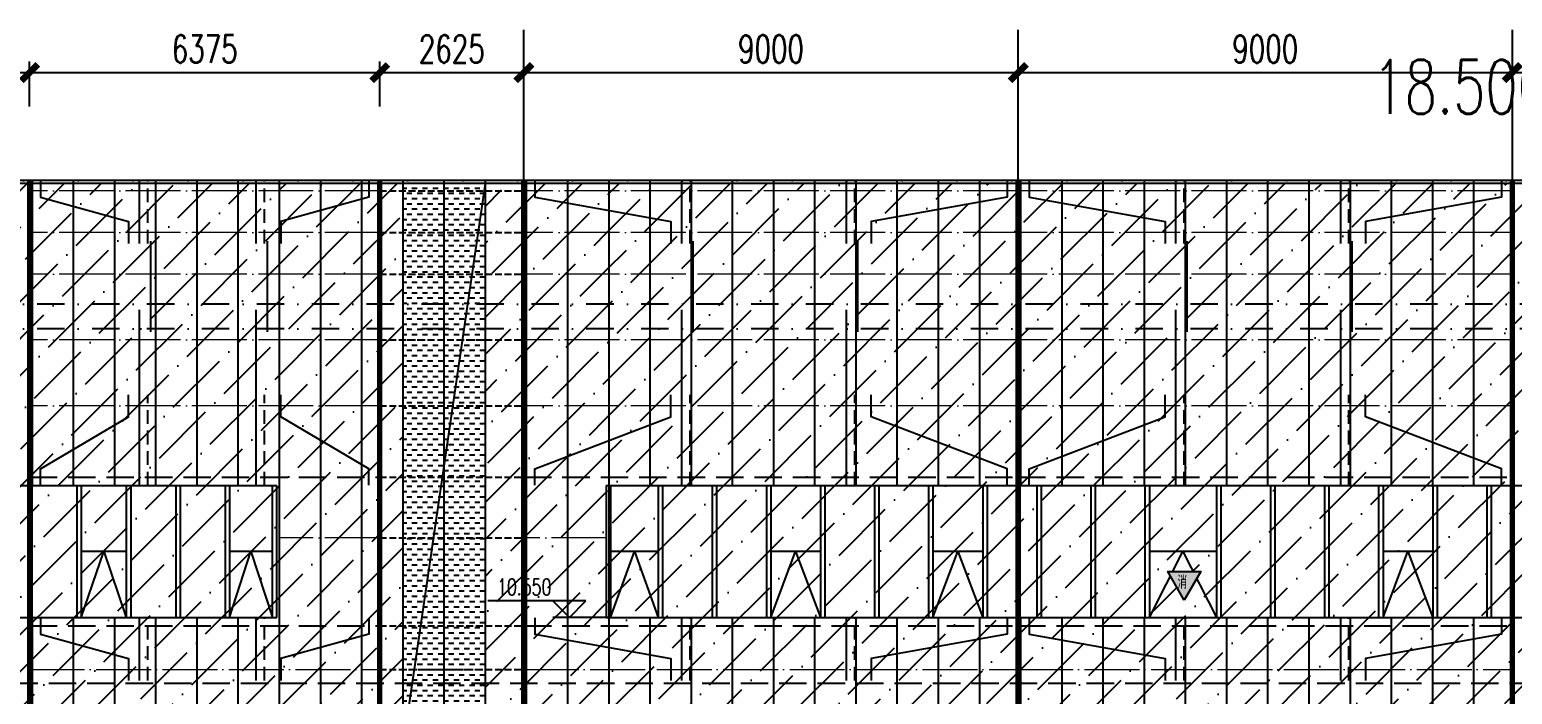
# Model space of a CAD drawing. Extents: x -2072575 to 87763, y -155913 to 742026.
# Drawn here: x -325215 to -298215, y 512365 to 524462 of the extents above; entities that cross this region are included whole.
import ezdxf
from ezdxf.enums import TextEntityAlignment as Align

# ---------------------------------------------------------------- set-up
doc = ezdxf.new("R2010")
doc.units = 0
doc.header["$LTSCALE"] = 1000
for name, pattern in [('20剖面图$0$DASH', [0.35, 0.25, -0.1]), ('__DASH', [0.35, 0.25, -0.1]), ('CENTER', [2, 1.25, -0.25, 0.25, -0.25]), ('DASHDOT', [1, 0.5, -0.25, 0, -0.25]), ('DASHED', [0.75, 0.5, -0.25]), ('DOT', [0.25, 0, -0.25]), ('DOTE', [2.42, 2, -0.2, 0.02, -0.2]), ('HIDDEN2', [0.1875, 0.125, -0.0625])]:
    doc.linetypes.add(name, pattern=pattern)
doc.layers.get('Defpoints').update_dxf_attribs({"color": 210})
for name, color, linetype in [('!ZN1-填充-8', 8, 'Continuous'), ('!ZN1-文字-7', 7, 'Continuous'), ('!ZN1-标注-173', 173, 'Continuous'), ('!ZN3-玻璃幕墙-4', 4, 'Continuous'), ('!ZN4-辅助材料-1', 1, 'Continuous'), ('12圆钢+30钢套管撑杆', 3, 'Continuous'), ('12圆钢斜拉条', 30, 'Continuous'), ('12圆钢直拉条', 22, 'Continuous'), ('250×150×4.5×8 H型钢', 3, 'HIDDEN2'), ('3符号', 3, 'Continuous'), ('4玻璃幕墙', 4, 'Continuous'), ('60x60x5钢方管', 6, '20剖面图$0$DASH'), ('A-LIN-V', 9, 'Continuous'), ('A-云线', 50, 'Continuous'), ('AS-WALL', 40, 'Continuous'), ('DIM', 173, 'Continuous'), ('DIM_ELEV', 3, 'Continuous'), ('DOT', 8, 'DOT'), ('DOTE', 1, 'CENTER'), ('IE-填充-JYZS', 7, 'Continuous'), ('PUB_TEXT', 7, 'Continuous'), ('压型钢板', 23, 'Continuous')]:
    doc.layers.add(name, color=color, linetype=linetype)
doc.layers.add('A-加建区域', color=47, linetype='Continuous', plot=False)
doc.layers.add('冷弯薄壁C型钢 250x75x20x3.0', color=51, linetype='DOTE', lineweight=0)
doc.layers.add('梁', color=4, linetype='Continuous', lineweight=18)
doc.styles.add('_TCH_DIM', font='SIMPLEX', dxfattribs={"bigfont": 'GBCBIG'})
doc.styles.add('DHTEXT-1', font='romans.shx', dxfattribs={"width": 0.7, "bigfont": 'chinese.shx'})
doc.styles.add('卓越符号', font='ROMANS.shx', dxfattribs={"width": 0.7, "bigfont": 'CHINESE.shx'})
doc.styles.add('样式 1', font='romans.shx', dxfattribs={"width": 0.7, "bigfont": 'chinese.shx'})
doc.dimstyles.new('ZN200', dxfattribs={"dimscale": 200, "dimtxt": 2.5, "dimasz": 1.5, "dimexe": 1, "dimexo": 2, "dimgap": 0.9, "dimtad": 1, "dimdec": 0, "dimdsep": 46, "dimtxsty": 'DHTEXT-1', "dimblk": 'ARCHTICK', "dimcen": 2.5, "dimclrd": 173, "dimclre": 173, "dimclrt": 7, "dimazin": 2, "dimtfac": 1, "dimtdec": 0, "dimtix": 1, "dimtmove": 2, "dimatfit": 3, "dimfxl": 0, "dimtolj": 1, "dimtzin": 0, "dimarcsym": 0})
pattern_1 = [(45, (388215.23, -503214.68), (252.5697, 926.0889), [1190.625, -238.125, 0, -238.125])]

# ---------------------------------------------------------------- blocks, each defined once
blk = doc.blocks.new('消防救援口标识')
blk.add_wipeout([(0, 0), (-150, 260), (150, 260)]).dxf.layer = '!ZN1-标注-173'
at = {"layer": '!ZN1-填充-8'}
h = blk.add_hatch(color=252, dxfattribs=at)
h.dxf.hatch_style = 1
h.paths.add_polyline_path([(0, 0), (-150, 260), (150, 260)])
at = {"layer": '!ZN1-标注-173'}
blk.add_lwpolyline([(0, 0), (-150, 260), (150, 260)], close=True, dxfattribs=at)
at = {"layer": '!ZN1-文字-7', "ltscale": 1.5, "style": '样式 1', "width": 0.7}
blk.add_text('消', height=120, dxfattribs=at).set_placement((-62, 164), align=Align.MIDDLE_LEFT)
blk = doc.blocks.new('20250905100330')
at = {"layer": '!ZN1-填充-8'}
h = blk.add_hatch(dxfattribs=at)
h.set_pattern_fill('ANSI36', color=252, scale=300, style=0)
h.set_pattern_definition(pattern_1)
h.paths.add_polyline_path([(69800, 0), (67500, 0), (67500, 2400), (46600, 2400), (46600, 0), (67500, 0), (44400, 0), (44400, 18450), (69800, 18450)])
h = blk.add_hatch(dxfattribs=at)
h.set_pattern_fill('ANSI36', color=252, scale=300, style=0)
h.set_pattern_definition(pattern_1)
h.paths.add_polyline_path([(73500, 0), (71300, 0), (71300, 18450), (73500, 18450)])
h = blk.add_hatch(dxfattribs=at)
h.set_pattern_fill('ANSI36', color=252, scale=300, style=0)
h.set_pattern_definition(pattern_1)
h.paths.add_polyline_path([(73500, 18450), (79500, 18450), (79500, 5000), (73500, 5000)])
h = blk.add_hatch(dxfattribs=at)
h.set_pattern_fill('ANSI36', color=252, scale=300, style=0)
h.set_pattern_definition(pattern_1)
h.paths.add_polyline_path([(79500, 18450), (96800, 18450), (96800, 8400), (96800, 3000), (96800, 2800), (96800, 0), (79500, 0)])
h.paths.add_polyline_path([(81800, 2400), (81800, 0), (94500, 0), (94500, 2400)], flags=16)
h.paths.add_polyline_path([(81850, 2350), (81850, 50), (94450, 50), (94450, 2350)], flags=0)
h.paths.add_polyline_path([(82058, 1111), (82058, 1289), (82147, 1289), (82147, 1111)], flags=0)
h.paths.add_polyline_path([(88255, 2143), (88045, 2143), (88045, 2232), (88255, 2232)], flags=0)
h.paths.add_polyline_path([(94415, 98), (94162, 98), (94162, 187), (94415, 187)], flags=0)
at = {"layer": 'IE-填充-JYZS', "ltscale": 10}
h = blk.add_hatch(dxfattribs=at)
h.set_pattern_fill('DASH', color=252, scale=100)
h.set_pattern_definition([(0, (388215.23, -503214.675), (95.25, 95.25), [95.25, -95.25])])
h.paths.add_polyline_path([(71300, 8200), (69800, 8200), (69800, 18450), (71300, 18450)])
at = {"layer": '!ZN3-玻璃幕墙-4', "color": 252, "ltscale": 10}
for points in [[(63940, 10550), (64350, 11750), (64760, 10550)], [(66640, 10550), (67030, 11750), (67420, 10550)], [(73580, 10550), (74012, 11750), (74445, 10550)], [(76495, 10550), (76947, 11750), (77400, 10550)], [(79450, 10550), (79902, 11750), (80355, 10550)], [(83390, 10550), (84000, 11750), (84610, 10550)], [(87645, 10550), (88097, 11750), (88550, 10550)]]:
    blk.add_lwpolyline(points, dxfattribs=at)
at = {"layer": '4玻璃幕墙', "color": 252, "ltscale": 10}
for p, q in [((46600, 12950), (67500, 12950)), ((63040, 12950), (63040, 10550)), ((63860, 12950), (63860, 10550)), ((63940, 12950), (63940, 10550)), ((64760, 12950), (64760, 10550)), ((64840, 12950), (64840, 10550)), ((65660, 12950), (65660, 10550)), ((65740, 12950), (65740, 10550)), ((66560, 12950), (66560, 10550)), ((66640, 12950), (66640, 10550)), ((67420, 10550), (67420, 12950)), ((67500, 10550), (67500, 12950)), ((73500, 12950), (73500, 10550)), ((73500, 12950), (94500, 12950)), ((73580, 12950), (73580, 10550)), ((74445, 12950), (74445, 10550)), ((74525, 12950), (74525, 10550)), ((75430, 12950), (75430, 10550)), ((75510, 12950), (75510, 10550)), ((76415, 12950), (76415, 10550)), ((76495, 12950), (76495, 10550)), ((77400, 12950), (77400, 10550)), ((77480, 12950), (77480, 10550)), ((78385, 12950), (78385, 10550)), ((78465, 12950), (78465, 10550)), ((79370, 12950), (79370, 10550)), ((79450, 12950), (79450, 10550)), ((80355, 12950), (80355, 10550)), ((80435, 12950), (80435, 10550)), ((81340, 12950), (81340, 10550)), ((81420, 12950), (81420, 10550)), ((82325, 12950), (82325, 10550)), ((82405, 12950), (82405, 10550)), ((83310, 12950), (83310, 10550)), ((83390, 12950), (83390, 10550)), ((84610, 12950), (84610, 10550)), ((84690, 12950), (84690, 10550)), ((85595, 12950), (85595, 10550)), ((85675, 12950), (85675, 10550)), ((86580, 12950), (86580, 10550)), ((86660, 12950), (86660, 10550)), ((87565, 12950), (87565, 10550)), ((87645, 12950), (87645, 10550)), ((88550, 12950), (88550, 10550)), ((88630, 12950), (88630, 10550)), ((89535, 12950), (89535, 10550)), ((89615, 12950), (89615, 10550)), ((64760, 11750), (63940, 11750)), ((67420, 11750), (66640, 11750)), ((74445, 11750), (73580, 11750)), ((77400, 11750), (76495, 11750)), ((80355, 11750), (79450, 11750)), ((84610, 11750), (83390, 11750)), ((88550, 11750), (87645, 11750)), ((46600, 10550), (67500, 10550)), ((73500, 10550), (94500, 10550))]:
    blk.add_line(p, q, dxfattribs=at)
at = {"layer": 'A-LIN-V'}
for p, q in [((184900, 18500), (-700, 18500)), ((184900, 18450), (-700, 18450)), ((69800, 8200), (69800, 18450)), ((71300, 8200), (71300, 18450))]:
    blk.add_line(p, q, dxfattribs=at)
at = {"layer": 'AS-WALL', "color": 252}
blk.add_lwpolyline([(69800, 8200), (69800, 8200), (71300, 18450)], dxfattribs=at)
at = {"layer": '压型钢板', "color": 252, "ltscale": 10}
for p, q in [((63050, 12950), (63050, 18500)), ((63800, 12950), (63800, 18500)), ((64550, 12950), (64550, 18500)), ((65300, 12950), (65300, 18500)), ((66050, 12950), (66050, 18500)), ((66800, 12950), (66800, 18500)), ((67550, 0), (67550, 18500)), ((68300, 0), (68300, 18500)), ((69050, 0), (69050, 18500)), ((69800, 0), (69800, 18500)), ((70550, 8200), (70550, 18500)), ((71300, 0), (71300, 18500)), ((72050, 0), (72050, 18500)), ((72800, 0), (72800, 18500)), ((73550, 5000), (73550, 18500)), ((74300, 12950), (74300, 18500)), ((75050, 12950), (75050, 18500)), ((75800, 12950), (75800, 18500)), ((76550, 12950), (76550, 18500)), ((77300, 12950), (77300, 18500)), ((78050, 12950), (78050, 18500)), ((78800, 12950), (78800, 18500)), ((79550, 12950), (79550, 18500)), ((80300, 12950), (80300, 18500)), ((81050, 12950), (81050, 18500)), ((81800, 12950), (81800, 18500)), ((82550, 12950), (82550, 18500)), ((83300, 12950), (83300, 18500)), ((84050, 12950), (84050, 18500)), ((84800, 12950), (84800, 18500)), ((85550, 12950), (85550, 18500)), ((86300, 12950), (86300, 18500)), ((87050, 12950), (87050, 18500)), ((87800, 12950), (87800, 18500)), ((88550, 12950), (88550, 18500)), ((89300, 12950), (89300, 18500)), ((63050, 2400), (63050, 10550)), ((63800, 2400), (63800, 10550)), ((64550, 2400), (64550, 10550)), ((65300, 2400), (65300, 10550)), ((66050, 2400), (66050, 10550)), ((66800, 2400), (66800, 10550)), ((74300, 5000), (74300, 10550)), ((75050, 5000), (75050, 10550)), ((75800, 5000), (75800, 10550)), ((76550, 5000), (76550, 10550)), ((77300, 5000), (77300, 10550)), ((78050, 5000), (78050, 10550)), ((78800, 5000), (78800, 10550)), ((79550, 0), (79550, 10550)), ((80300, 0), (80300, 10550)), ((81050, 0), (81050, 10550)), ((81800, 0), (81800, 10550)), ((82550, 2400), (82550, 10550)), ((83300, 2400), (83300, 10550)), ((84050, 2400), (84050, 10550)), ((84800, 2400), (84800, 10550)), ((85550, 2400), (85550, 10550)), ((86300, 2400), (86300, 10550)), ((87050, 2400), (87050, 10550)), ((87800, 2400), (87800, 10550)), ((88550, 2400), (88550, 10550)), ((89300, 2400), (89300, 10550))]:
    blk.add_line(p, q, dxfattribs=at)
at = {"layer": '!ZN4-辅助材料-1', "color": 252, "xscale": 2, "yscale": 2, "zscale": 2}
blk.add_blockref('消防救援口标识', (84026, 10863), dxfattribs=at)
blk = doc.blocks.new('*U226')
at = {"ltscale": 10}
blk.add_line((3.475, 0), (-6.849, 0), dxfattribs=at)
blk.add_lwpolyline([(3, 3), (0, 0), (-3, 3), (13.45, 3)])
at = {"color": 0, "style": '卓越符号', "width": 0.7, "flags": 8}
blk.add_attdef('±0.000', text='', height=3.5, dxfattribs=at).set_placement((13.45, 4.35), align=Align.RIGHT)
blk = doc.blocks.new('20250821140405')
at = {"layer": 'DOT', "linetype": 'DASHDOT'}
for p, q in [((192648.2, 18500), (-7043.9, 18500)), ((192648.2, 16250), (-7043.9, 16250)), ((192648.2, 15800), (-7043.9, 15800))]:
    blk.add_line(p, q, dxfattribs=at)
at = {"layer": 'DOTE', "ltscale": 280}
for p, q in [((72000, -5350), (72000, 21247.6)), ((81000, -5350), (81000, 21247.6)), ((90000, -5350), (90000, 21247.6))]:
    blk.add_line(p, q, dxfattribs=at)
at = {"layer": '3符号', "color": 7}
ref = blk.add_blockref('*U226', (91482.4, 18500), dxfattribs=dict(at, xscale=280, yscale=280, zscale=280))
ref.add_attrib('±0.000', '18.500（幕墙顶标高）', dxfattribs={"layer": '0', "color": 0, "height": 980, "style": '卓越符号', "width": 0.7}).set_placement((95248.4, 19718), align=Align.RIGHT)
blk = doc.blocks.new('_ArchTick')
at = {"color": 0, "linetype": 'ByBlock', "const_width": 0.4}
blk.add_lwpolyline([(-0.5, -0.5), (0.5, 0.5)], dxfattribs=at)
blk = doc.blocks.new('*D3641')
at = {"layer": 'Defpoints', "color": 0, "ltscale": 10, "transparency": 16777216}
for p in [(-291840, 523681), (-298215, 522664), (-291840, 522664)]:
    blk.add_point(p, dxfattribs=at)
at = {"layer": 'DIM', "color": 173, "linetype": 'ByBlock', "lineweight": -2, "ltscale": 10, "transparency": 16777216}
for p, q in [((-298215, 523064), (-298215, 523881)), ((-291840, 523064), (-291840, 523881)), ((-298215, 523681), (-291840, 523681))]:
    blk.add_line(p, q, dxfattribs=at)
at = {"layer": 'DIM', "color": 173, "lineweight": -2, "ltscale": 10, "transparency": 16777216, "xscale": 300, "yscale": 300, "zscale": 300, "rotation": 180}
blk.add_blockref('_ArchTick', (-298215, 523681), dxfattribs=at)
at = {"layer": 'DIM', "color": 173, "lineweight": -2, "ltscale": 10, "transparency": 16777216, "xscale": 300, "yscale": 300, "zscale": 300}
blk.add_blockref('_ArchTick', (-291840, 523681), dxfattribs=at)
at = {"layer": 'DIM', "color": 7, "ltscale": 10, "transparency": 16777216, "insert": (-295028, 524111), "char_height": 500, "attachment_point": 5, "style": 'DHTEXT-1'}
blk.add_mtext('\\A1;6375', dxfattribs=at)
blk = doc.blocks.new('*D3642')
at = {"layer": 'Defpoints', "color": 0, "ltscale": 10, "transparency": 16777216}
for p in [(-298215, 523681), (-307215, 522664), (-298215, 522664)]:
    blk.add_point(p, dxfattribs=at)
at = {"layer": 'DIM', "color": 173, "linetype": 'ByBlock', "lineweight": -2, "ltscale": 10, "transparency": 16777216}
for p, q in [((-307215, 523064), (-307215, 523881)), ((-298215, 523064), (-298215, 523881)), ((-307215, 523681), (-298215, 523681))]:
    blk.add_line(p, q, dxfattribs=at)
at = {"layer": 'DIM', "color": 173, "lineweight": -2, "ltscale": 10, "transparency": 16777216, "xscale": 300, "yscale": 300, "zscale": 300, "rotation": 180}
blk.add_blockref('_ArchTick', (-307215, 523681), dxfattribs=at)
at = {"layer": 'DIM', "color": 173, "lineweight": -2, "ltscale": 10, "transparency": 16777216, "xscale": 300, "yscale": 300, "zscale": 300}
blk.add_blockref('_ArchTick', (-298215, 523681), dxfattribs=at)
at = {"layer": 'DIM', "color": 7, "ltscale": 10, "transparency": 16777216, "insert": (-302715, 524111), "char_height": 500, "attachment_point": 5, "style": 'DHTEXT-1'}
blk.add_mtext('\\A1;9000', dxfattribs=at)
blk = doc.blocks.new('*D3643')
at = {"layer": 'Defpoints', "color": 0, "ltscale": 10, "transparency": 16777216}
for p in [(-307215, 523681), (-316215, 522664), (-307215, 522664)]:
    blk.add_point(p, dxfattribs=at)
at = {"layer": 'DIM', "color": 173, "linetype": 'ByBlock', "lineweight": -2, "ltscale": 10, "transparency": 16777216}
for p, q in [((-316215, 523064), (-316215, 523881)), ((-307215, 523064), (-307215, 523881)), ((-316215, 523681), (-307215, 523681))]:
    blk.add_line(p, q, dxfattribs=at)
at = {"layer": 'DIM', "color": 173, "lineweight": -2, "ltscale": 10, "transparency": 16777216, "xscale": 300, "yscale": 300, "zscale": 300, "rotation": 180}
blk.add_blockref('_ArchTick', (-316215, 523681), dxfattribs=at)
at = {"layer": 'DIM', "color": 173, "lineweight": -2, "ltscale": 10, "transparency": 16777216, "xscale": 300, "yscale": 300, "zscale": 300}
blk.add_blockref('_ArchTick', (-307215, 523681), dxfattribs=at)
at = {"layer": 'DIM', "color": 7, "ltscale": 10, "transparency": 16777216, "insert": (-311715, 524111), "char_height": 500, "attachment_point": 5, "style": 'DHTEXT-1'}
blk.add_mtext('\\A1;9000', dxfattribs=at)
blk = doc.blocks.new('*D3644')
at = {"layer": 'Defpoints', "color": 0, "ltscale": 10, "transparency": 16777216}
for p in [(-316215, 523681), (-318840, 522664), (-316215, 522664)]:
    blk.add_point(p, dxfattribs=at)
at = {"layer": 'DIM', "color": 173, "linetype": 'ByBlock', "lineweight": -2, "ltscale": 10, "transparency": 16777216}
for p, q in [((-318840, 523064), (-318840, 523881)), ((-316215, 523064), (-316215, 523881)), ((-318840, 523681), (-316215, 523681))]:
    blk.add_line(p, q, dxfattribs=at)
at = {"layer": 'DIM', "color": 173, "lineweight": -2, "ltscale": 10, "transparency": 16777216, "xscale": 300, "yscale": 300, "zscale": 300, "rotation": 180}
blk.add_blockref('_ArchTick', (-318840, 523681), dxfattribs=at)
at = {"layer": 'DIM', "color": 173, "lineweight": -2, "ltscale": 10, "transparency": 16777216, "xscale": 300, "yscale": 300, "zscale": 300}
blk.add_blockref('_ArchTick', (-316215, 523681), dxfattribs=at)
at = {"layer": 'DIM', "color": 7, "ltscale": 10, "transparency": 16777216, "insert": (-317528, 524111), "char_height": 500, "attachment_point": 5, "style": 'DHTEXT-1'}
blk.add_mtext('\\A1;2625', dxfattribs=at)
blk = doc.blocks.new('*D3645')
at = {"layer": 'Defpoints', "color": 0, "ltscale": 10, "transparency": 16777216}
for p in [(-318840, 523681), (-325215, 522664), (-318840, 522664)]:
    blk.add_point(p, dxfattribs=at)
at = {"layer": 'DIM', "color": 173, "linetype": 'ByBlock', "lineweight": -2, "ltscale": 10, "transparency": 16777216}
for p, q in [((-325215, 523064), (-325215, 523881)), ((-318840, 523064), (-318840, 523881)), ((-325215, 523681), (-318840, 523681))]:
    blk.add_line(p, q, dxfattribs=at)
at = {"layer": 'DIM', "color": 173, "lineweight": -2, "ltscale": 10, "transparency": 16777216, "xscale": 300, "yscale": 300, "zscale": 300, "rotation": 180}
blk.add_blockref('_ArchTick', (-325215, 523681), dxfattribs=at)
at = {"layer": 'DIM', "color": 173, "lineweight": -2, "ltscale": 10, "transparency": 16777216, "xscale": 300, "yscale": 300, "zscale": 300}
blk.add_blockref('_ArchTick', (-318840, 523681), dxfattribs=at)
at = {"layer": 'DIM', "color": 7, "ltscale": 10, "transparency": 16777216, "insert": (-322028, 524111), "char_height": 500, "attachment_point": 5, "style": 'DHTEXT-1'}
blk.add_mtext('\\A1;6375', dxfattribs=at)
blk = doc.blocks.new('*D3646')
at = {"layer": 'Defpoints', "color": 0, "ltscale": 10, "transparency": 16777216}
for p in [(-325215, 523681), (-334215, 522664), (-325215, 522664)]:
    blk.add_point(p, dxfattribs=at)
at = {"layer": 'DIM', "color": 173, "linetype": 'ByBlock', "lineweight": -2, "ltscale": 10, "transparency": 16777216}
for p, q in [((-334215, 523064), (-334215, 523881)), ((-325215, 523064), (-325215, 523881)), ((-334215, 523681), (-325215, 523681))]:
    blk.add_line(p, q, dxfattribs=at)
at = {"layer": 'DIM', "color": 173, "lineweight": -2, "ltscale": 10, "transparency": 16777216, "xscale": 300, "yscale": 300, "zscale": 300, "rotation": 180}
blk.add_blockref('_ArchTick', (-334215, 523681), dxfattribs=at)
at = {"layer": 'DIM', "color": 173, "lineweight": -2, "ltscale": 10, "transparency": 16777216, "xscale": 300, "yscale": 300, "zscale": 300}
blk.add_blockref('_ArchTick', (-325215, 523681), dxfattribs=at)
at = {"layer": 'DIM', "color": 7, "ltscale": 10, "transparency": 16777216, "insert": (-329715, 524111), "char_height": 500, "attachment_point": 5, "style": 'DHTEXT-1'}
blk.add_mtext('\\A1;9000', dxfattribs=at)

msp = doc.modelspace()

# ---------------------------------------------------------------- linework, layer by layer
at = {"layer": 'A-加建区域', "linetype": '__DASH', "ltscale": 2}
msp.add_line((-195567, 512564.7), (-395259.1, 512564.7), dxfattribs=at)
at = {"layer": 'DIM_ELEV'}
for p, q in [((-315085.2, 514064.7), (-316873.2, 514064.7)), ((-315385.2, 513764.7), (-315685.2, 514064.7)), ((-315385.2, 513764.7), (-315085.2, 514064.7)), ((-314685.2, 513764.7), (-315685.2, 513764.7))]:
    msp.add_line(p, q, dxfattribs=at)

# ---------------------------------------------------------------- texts
at = {"layer": 'PUB_TEXT', "style": '_TCH_DIM', "width": 0.705882}
msp.add_text('10.550', height=297.5, dxfattribs=at).set_placement((-316703.2, 514169.7))

# ---------------------------------------------------------------- dimensions: what is measured, and where the dimension line sits
at = {"layer": 'DIM', "ltscale": 10}
for base, p1, p2, picture, middle in [((-325215.2, 523681.3), (-334215.2, 522664.2), (-325215.2, 522664.2), '*D3646', (-329715.2, 524111.3)), ((-318840.2, 523681.3), (-325215.2, 522664.2), (-318840.2, 522664.2), '*D3645', (-322027.7, 524111.3)), ((-316215.2, 523681.3), (-318840.2, 522664.2), (-316215.2, 522664.2), '*D3644', (-317527.7, 524111.3)), ((-307215.2, 523681.3), (-316215.2, 522664.2), (-307215.2, 522664.2), '*D3643', (-311715.2, 524111.3)), ((-298215.2, 523681.3), (-307215.2, 522664.2), (-298215.2, 522664.2), '*D3642', (-302715.2, 524111.3)), ((-291840.2, 523681.3), (-298215.2, 522664.2), (-291840.2, 522664.2), '*D3641', (-295027.7, 524111.3))]:
    dim = msp.add_linear_dim(base=base, p1=p1, p2=p2, dimstyle='ZN200', override={"dimfxl": 2}, dxfattribs=at)
    dim.commit()
    dim.dimension.update_dxf_attribs({"geometry": picture, "text_midpoint": middle})

# ---------------------------------------------------------------- next in the draw order: block references
at = {"layer": '12圆钢直拉条', "ltscale": 1000}
msp.add_blockref('20250905100330', (-388215.2, 503214.7), dxfattribs=at)

# ---------------------------------------------------------------- next in the draw order: linework, layer by layer
at = {"layer": '12圆钢+30钢套管撑杆', "color": 3}
for p, q in [((-323215.2, 520570.9), (-323215.2, 521714.7)), ((-321090.2, 520570.9), (-321090.2, 521714.7)), ((-313340.2, 520570.9), (-313340.2, 521714.7)), ((-310340.2, 520570.9), (-310340.2, 521714.7)), ((-304340.2, 520570.9), (-304340.2, 521714.7)), ((-301340.2, 520570.9), (-301340.2, 521714.7)), ((-323215.2, 516164.7), (-323215.2, 517814.7)), ((-321090.2, 516164.7), (-321090.2, 517814.7)), ((-313340.2, 516164.7), (-313340.2, 517814.7)), ((-310340.2, 516164.7), (-310340.2, 517814.7)), ((-304340.2, 516164.7), (-304340.2, 517814.7)), ((-301340.2, 516164.7), (-301340.2, 517814.7)), ((-323215.2, 512614.7), (-323215.2, 513758.4)), ((-321090.2, 512614.7), (-321090.2, 513758.4)), ((-313340.2, 512614.7), (-313340.2, 513758.4)), ((-310340.2, 512614.7), (-310340.2, 513758.4)), ((-304340.2, 512614.7), (-304340.2, 513758.4)), ((-301340.2, 512614.7), (-301340.2, 513758.4))]:
    msp.add_line(p, q, dxfattribs=at)
at = {"layer": '12圆钢+30钢套管撑杆', "color": 3, "linetype": 'DASHED', "ltscale": 0.5}
for p, q in [((-323065.2, 520570.9), (-323065.2, 521714.7)), ((-320940.2, 520570.9), (-320940.2, 521714.7)), ((-313190.2, 520570.9), (-313190.2, 521714.7)), ((-310190.2, 520570.9), (-310190.2, 521714.7)), ((-304190.2, 520570.9), (-304190.2, 521714.7)), ((-301190.2, 520570.9), (-301190.2, 521714.7)), ((-323065.2, 516164.7), (-323065.2, 517814.7)), ((-320940.2, 516164.7), (-320940.2, 517814.7)), ((-313190.2, 516164.7), (-313190.2, 517814.7)), ((-310190.2, 516164.7), (-310190.2, 517814.7)), ((-304190.2, 516164.7), (-304190.2, 517814.7)), ((-301190.2, 516164.7), (-301190.2, 517814.7)), ((-323065.2, 512614.7), (-323065.2, 513758.4)), ((-320940.2, 512614.7), (-320940.2, 513758.4)), ((-313190.2, 512614.7), (-313190.2, 513758.4)), ((-310190.2, 512614.7), (-310190.2, 513758.4)), ((-304190.2, 512614.7), (-304190.2, 513758.4)), ((-301190.2, 512614.7), (-301190.2, 513758.4))]:
    msp.add_line(p, q, dxfattribs=at)
at = {"layer": '12圆钢斜拉条', "ltscale": 1000}
for points in [[(-325015.2, 521714.7), (-325015.2, 521414.7), (-323415.2, 520970.9), (-323415.2, 520570.9)], [(-319040.2, 521714.7), (-319040.2, 521414.7), (-320640.2, 520970.9), (-320640.2, 520570.9)], [(-316015.2, 521714.7), (-316015.2, 521414.7), (-313540.2, 520970.9), (-313540.2, 520570.9)], [(-307415.2, 521714.7), (-307415.2, 521414.7), (-309890.2, 520970.9), (-309890.2, 520570.9)], [(-307015.2, 521714.7), (-307015.2, 521414.7), (-304540.2, 520970.9), (-304540.2, 520570.9)], [(-298415.2, 521714.7), (-298415.2, 521414.7), (-300890.2, 520970.9), (-300890.2, 520570.9)], [(-325015.2, 516169.7), (-325015.2, 516469.7), (-323415.2, 517414.7), (-323415.2, 517814.7)], [(-319040.2, 516169.7), (-319040.2, 516469.7), (-320640.2, 517414.7), (-320640.2, 517814.7)], [(-316015.2, 516169.7), (-316015.2, 516469.7), (-313540.2, 517414.7), (-313540.2, 517814.7)], [(-307415.2, 516169.7), (-307415.2, 516469.7), (-309890.2, 517414.7), (-309890.2, 517814.7)], [(-307015.2, 516169.7), (-307015.2, 516469.7), (-304540.2, 517414.7), (-304540.2, 517814.7)], [(-298415.2, 516169.7), (-298415.2, 516469.7), (-300890.2, 517414.7), (-300890.2, 517814.7)], [(-325015.2, 513758.4), (-325015.2, 513458.4), (-323415.2, 513014.7), (-323415.2, 512614.7)], [(-319040.2, 513758.4), (-319040.2, 513458.4), (-320640.2, 513014.7), (-320640.2, 512614.7)], [(-316015.2, 513758.4), (-316015.2, 513458.4), (-313540.2, 513014.7), (-313540.2, 512614.7)], [(-307415.2, 513758.4), (-307415.2, 513458.4), (-309890.2, 513014.7), (-309890.2, 512614.7)], [(-307015.2, 513758.4), (-307015.2, 513458.4), (-304540.2, 513014.7), (-304540.2, 512614.7)], [(-298415.2, 513758.4), (-298415.2, 513458.4), (-300890.2, 513014.7), (-300890.2, 512614.7)]]:
    msp.add_lwpolyline(points, dxfattribs=at)
at = {"layer": '12圆钢直拉条', "ltscale": 1000}
for p, q in [((-323015.2, 520614.7), (-323015.2, 518964.7)), ((-320890.2, 520614.7), (-320890.2, 518964.7)), ((-313140.2, 520614.7), (-313140.2, 518964.7)), ((-310140.2, 520614.7), (-310140.2, 518964.7)), ((-304140.2, 520614.7), (-304140.2, 518964.7)), ((-301140.2, 520614.7), (-301140.2, 518964.7)), ((-323215.2, 517714.7), (-323215.2, 519364.7)), ((-321090.2, 517714.7), (-321090.2, 519364.7)), ((-313340.2, 517714.7), (-313340.2, 519364.7)), ((-310340.2, 517714.7), (-310340.2, 519364.7)), ((-304340.2, 517714.7), (-304340.2, 519364.7)), ((-301340.2, 517714.7), (-301340.2, 519364.7))]:
    msp.add_line(p, q, dxfattribs=at)
at = {"layer": '250×150×4.5×8 H型钢', "linetype": '20剖面图$0$DASH', "ltscale": 2}
for p, q in [((-325215.2, 516319.7), (-318840.2, 516319.7)), ((-316215.2, 516319.7), (-307215.2, 516319.7)), ((-307215.2, 516319.7), (-298215.2, 516319.7)), ((-325215.2, 513609.7), (-318840.2, 513609.7)), ((-316215.2, 513609.7), (-307215.2, 513609.7)), ((-307215.2, 513609.7), (-298215.2, 513609.7))]:
    msp.add_line(p, q, dxfattribs=at)
at = {"layer": '60x60x5钢方管', "ltscale": 0.5}
for p, q in [((-318840.2, 521531.8, 0), (-316215.2, 521531.8, 0)), ((-318840.2, 520770.9), (-316215.2, 520770.9)), ((-318840.2, 520014.7), (-316215.2, 520014.7)), ((-318840.2, 518814.7), (-316215.2, 518814.7)), ((-318840.2, 517614.7), (-316215.2, 517614.7)), ((-318840.2, 516319.7), (-316215.2, 516319.7)), ((-318840.2, 515214.7), (-316215.2, 515214.7)), ((-318840.2, 513609.7), (-316215.2, 513609.7)), ((-318840.2, 512814.7), (-316215.2, 512814.7))]:
    msp.add_line(p, q, dxfattribs=at)
at = {"layer": '冷弯薄壁C型钢 250x75x20x3.0', "ltscale": 0.5}
for p, q in [((-318840.2, 521526.8, 0), (-325215.2, 521526.8, 0)), ((-307215.2, 521526.8, 0), (-316215.2, 521526.8, 0)), ((-298215.2, 521526.8, 0), (-307215.2, 521526.8, 0)), ((-318840.2, 520770.9), (-325215.2, 520770.9)), ((-307215.2, 520770.9), (-316215.2, 520770.9)), ((-298215.2, 520770.9), (-307215.2, 520770.9)), ((-318840.2, 520014.7), (-325215.2, 520014.7)), ((-307215.2, 520014.7), (-316215.2, 520014.7)), ((-298215.2, 520014.7), (-307215.2, 520014.7)), ((-318840.2, 518814.7), (-325215.2, 518814.7)), ((-307215.2, 518814.7), (-316215.2, 518814.7)), ((-298215.2, 518814.7), (-307215.2, 518814.7)), ((-318840.2, 517614.7), (-325215.2, 517614.7)), ((-307215.2, 517614.7), (-316215.2, 517614.7)), ((-298215.2, 517614.7), (-307215.2, 517614.7)), ((-318840.2, 515214.7), (-320665.2, 515214.7)), ((-314715.2, 515214.7), (-316215.2, 515214.7)), ((-325215.2, 512814.7), (-318840.2, 512814.7)), ((-316215.2, 512814.7), (-307215.2, 512814.7)), ((-307215.2, 512814.7), (-298215.2, 512814.7))]:
    msp.add_line(p, q, dxfattribs=at)
at = {"layer": '梁', "ltscale": 10, "const_width": 100}
for points in [[(-325215.2, 521714.7), (-325215.2, 502914.7)], [(-316215.2, 521714.7), (-316215.2, 502914.7)], [(-307215.2, 521714.7), (-307215.2, 502914.7)], [(-298215.2, 521714.7), (-298215.2, 502914.7)]]:
    msp.add_lwpolyline(points, dxfattribs=at)
at = {"layer": '梁', "color": 1, "ltscale": 10, "const_width": 100}
msp.add_lwpolyline([(-318840.2, 521714.7), (-318840.2, 502914.7)], dxfattribs=at)

# ---------------------------------------------------------------- next in the draw order: block references
at = {"layer": 'A-云线', "ltscale": 10}
msp.add_blockref('20250821140405', (-388215.2, 503214.7), dxfattribs=at)

doc.saveas('drawing.dxf')
